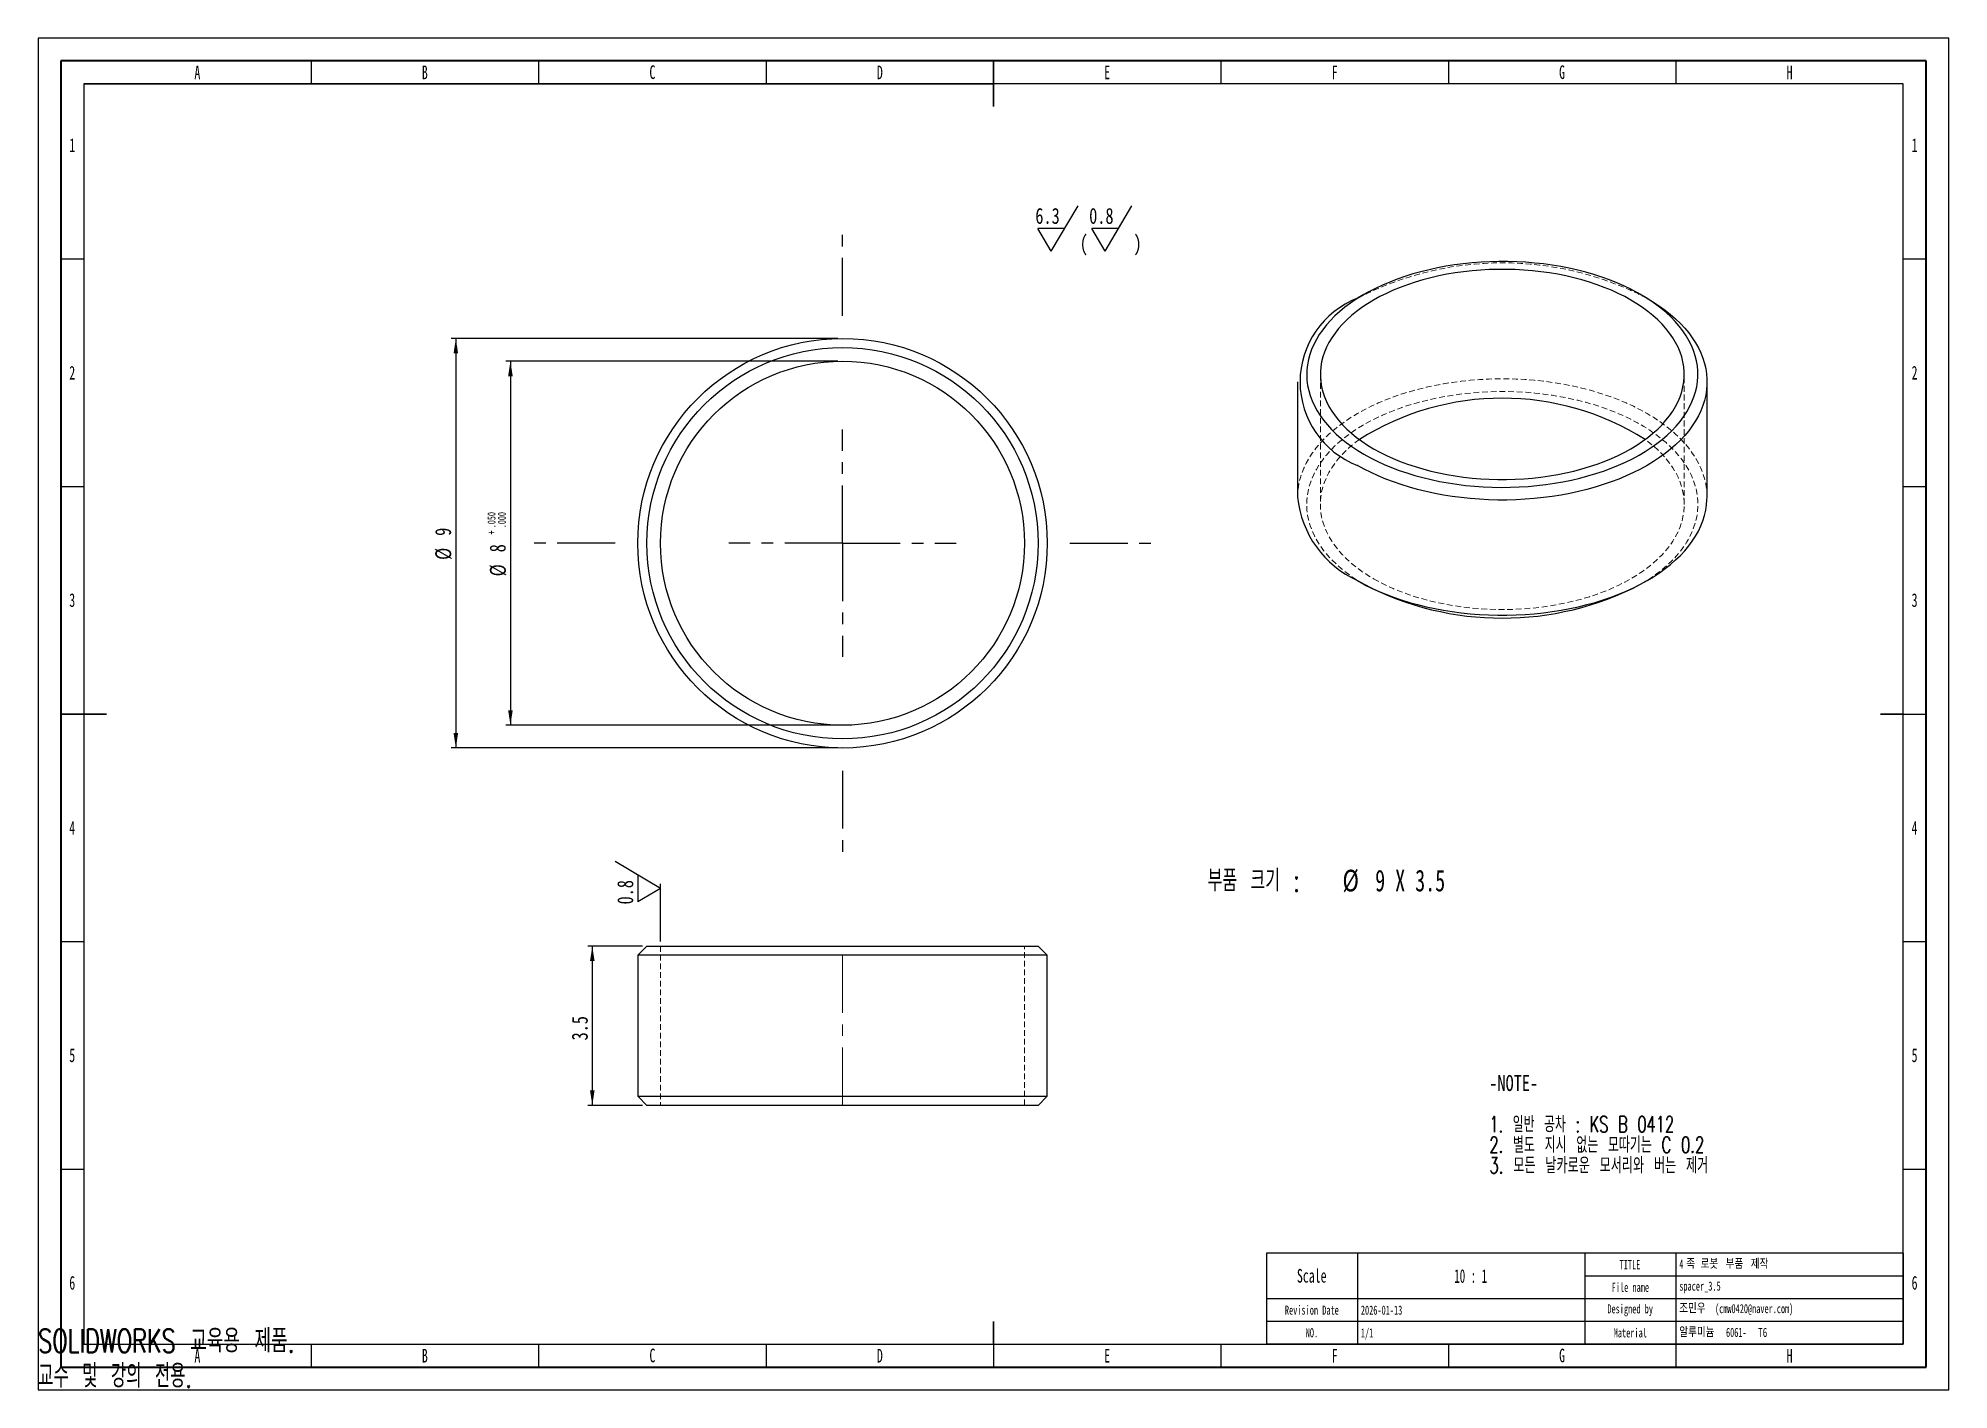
# Model space of a CAD drawing. Header units: millimetres. Extents: x 0 to 420, y 1 to 298.
import ezdxf

# ---------------------------------------------------------------- set-up
doc = ezdxf.new("R2010")
doc.units = ezdxf.units.MM
doc.linetypes.add('CENTERX2', pattern=[20.32, 12.7, -2.54, 2.54, -2.54])
doc.linetypes.add('HIDDEN', pattern=[1.905, 1.27, -0.635])
for name, color, linetype in [('SLD-0', 179, 'Continuous'), ('가는실선', 7, 'Continuous'), ('레이어9', 30, 'Continuous'), ('중심선', 1, 'CENTERX2'), ('치수선', 96, 'Continuous')]:
    doc.layers.add(name, color=color, linetype=linetype)
for name, color, linetype, lineweight in [('도면층1', 4, 'Continuous', 35), ('도면층2', 3, 'Continuous', 25), ('도면층3', 5, 'Continuous', 25)]:
    doc.layers.add(name, color=color, linetype=linetype, lineweight=lineweight)
doc.styles.add('SLDTEXTSTYLE0', font='TXT', dxfattribs={"width": 0.75})
doc.styles.add('SLDTEXTSTYLE1', font='TXT', dxfattribs={"width": 0.678571, "bigfont": 'bigfont'})
doc.styles.add('SLDTEXTSTYLE10', font='TXT', dxfattribs={"width": 0.7, "bigfont": 'bigfont'})
doc.styles.add('SLDTEXTSTYLE11', font='TXT', dxfattribs={"width": 0.645455, "bigfont": 'bigfont'})
doc.styles.add('SLDTEXTSTYLE2', font='TXT', dxfattribs={"width": 0.678571})
doc.styles.add('SLDTEXTSTYLE3', font='TXT', dxfattribs={"width": 0.675, "bigfont": 'bigfont'})
doc.styles.add('SLDTEXTSTYLE4', font='TXT', dxfattribs={"width": 0.681818, "bigfont": 'bigfont'})
doc.styles.add('SLDTEXTSTYLE5', font='TXT', dxfattribs={"width": 0.690476, "bigfont": 'bigfont'})
doc.styles.add('SLDTEXTSTYLE6', font='TXT', dxfattribs={"width": 0.638186})
doc.styles.add('SLDTEXTSTYLE7', font='TXT', dxfattribs={"width": 0.75, "bigfont": 'bigfont'})
doc.styles.add('SLDTEXTSTYLE8', font='TXT', dxfattribs={"width": 0.605})
doc.styles.add('SLDTEXTSTYLE9', font='TXT', dxfattribs={"width": 0.592124})
doc.dimstyles.new('SLDDIMSTYLE0', dxfattribs={"dimtxt": 3.5, "dimasz": 3.302, "dimexe": 0, "dimexo": 0.0625, "dimgap": 0.875, "dimtad": 1, "dimdec": 3, "dimlfac": 0.1, "dimrnd": 1e-09, "dimzin": 12, "dimdsep": 46, "dimtxsty": 'SLDTEXTSTYLE0', "dimsah": 1, "dimcen": 0.09, "dimadec": 0, "dimazin": 3, "dimtfac": 1, "dimtdec": 3, "dimtofl": 0, "dimtmove": 0, "dimatfit": 3, "dimfxl": 1, "dimfrac": 2, "dimtolj": 1, "dimtzin": 12, "dimarcsym": 0})
doc.dimstyles.new('SLDDIMSTYLE1', dxfattribs={"dimtxt": 3.5, "dimasz": 3.302, "dimexe": 0, "dimexo": 0.0625, "dimgap": 0.875, "dimtad": 1, "dimdec": 3, "dimlfac": 0.1, "dimrnd": 1e-09, "dimzin": 12, "dimdsep": 46, "dimtxsty": 'SLDTEXTSTYLE0', "dimsah": 1, "dimcen": 0.09, "dimadec": 0, "dimazin": 3, "dimtol": 1, "dimtp": 0.05, "dimtfac": 1, "dimtdec": 3, "dimtofl": 0, "dimtmove": 0, "dimatfit": 3, "dimfxl": 1, "dimfrac": 2, "dimtolj": 1, "dimtzin": 4, "dimarcsym": 0})

# ---------------------------------------------------------------- blocks, each defined once
blk = doc.blocks.new('SW_NOTE_0')
at = {"layer": '가는실선', "color": 0}
for p, q in [((3.51, -5), (9.41, 5)), ((15.34, -5), (21.24, 5)), ((3.51, -5), (0.56, 0)), ((6.46, 0), (0.56, 0)), ((15.34, -5), (12.39, 0)), ((18.29, 0), (12.39, 0))]:
    blk.add_line(p, q, dxfattribs=at)
at = {"layer": '가는실선', "color": 0, "char_height": 3.5, "attachment_point": 1, "style": 'SLDTEXTSTYLE0'}
for s, insert in [('6.3', (0, 4.51)), ('0.8', (11.83, 4.51)), ('(', (9.76, -1.51)), (')', (21.59, -1.51))]:
    blk.add_mtext(s, dxfattribs=dict(at, insert=insert))
blk = doc.blocks.new('_D')
at = {"layer": '레이어9', "transparency": 16777216}
for p, q in [((132.81, 98.5), (120.81, 98.5)), ((121.81, 98.5), (121.81, 63.5)), ((132.81, 63.5), (120.81, 63.5))]:
    blk.add_line(p, q, dxfattribs=at)
for points in [[(121.81, 98.5), (121.3, 95.2), (122.31, 95.2)], [(121.81, 63.5), (122.31, 66.81), (121.3, 66.81)]]:
    blk.add_solid(points, dxfattribs=at)
at = {"layer": '레이어9', "transparency": 16777216, "insert": (117.29, 77.77), "char_height": 3.5, "attachment_point": 1, "rotation": 90, "style": 'SLDTEXTSTYLE0'}
blk.add_mtext('3.5', dxfattribs=at)
blk = doc.blocks.new('SW_SFSYMBOL_0')
at = {"layer": '가는실선', "color": 0}
for p, q in [((5, 3.52), (-5, 9.41)), ((0, 6.46), (0, 0.57)), ((5, -8.15), (5, 4.52)), ((5, 3.52), (0, 0.57))]:
    blk.add_line(p, q, dxfattribs=at)
at = {"layer": '가는실선', "color": 0, "insert": (-4.51, 0), "char_height": 3.5, "attachment_point": 1, "rotation": 90, "style": 'SLDTEXTSTYLE0'}
blk.add_mtext('0.8', dxfattribs=at)
blk = doc.blocks.new('_D_1')
at = {"layer": '레이어9', "transparency": 16777216}
for p, q in [((175.81, 232.03), (90.81, 232.03)), ((91.81, 232.03), (91.81, 142.03)), ((175.81, 142.03), (90.81, 142.03))]:
    blk.add_line(p, q, dxfattribs=at)
for points in [[(91.81, 232.03), (91.3, 228.72), (92.31, 228.72)], [(91.81, 142.03), (92.31, 145.33), (91.3, 145.33)]]:
    blk.add_solid(points, dxfattribs=at)
at = {"layer": '레이어9', "transparency": 16777216, "char_height": 3.5, "attachment_point": 1, "rotation": 90, "style": 'SLDTEXTSTYLE0'}
for s, insert in [('9', (87.24, 188.65)), ('%%c', (87.29, 183.37))]:
    blk.add_mtext(s, dxfattribs=dict(at, insert=insert))
blk = doc.blocks.new('_D_2')
at = {"layer": '치수선', "transparency": 16777216}
for p, q in [((175.81, 227.03), (102.81, 227.03)), ((103.81, 227.03), (103.81, 147.03)), ((175.81, 147.03), (102.81, 147.03))]:
    blk.add_line(p, q, dxfattribs=at)
for points in [[(103.81, 227.03), (103.3, 223.72), (104.31, 223.72)], [(103.81, 147.03), (104.31, 150.33), (103.3, 150.33)]]:
    blk.add_solid(points, dxfattribs=at)
at = {"layer": '치수선', "transparency": 16777216, "attachment_point": 1, "rotation": 90, "style": 'SLDTEXTSTYLE0'}
for s, insert, char_height in [('.050', (98.77, 190.32), 1.75), ('.000', (101.04, 190.32), 1.75), ('+', (98.77, 188.91), 1.75), ('8', (99.24, 185.03), 3.5), ('%%c', (99.29, 179.75), 3.5)]:
    blk.add_mtext(s, dxfattribs=dict(at, insert=insert, char_height=char_height))
blk = doc.blocks.new('SW_CENTERMARKSYMBOL_0')
at = {"layer": '중심선', "color": 0}
for p, q in [((0, 50), (0, 70)), ((0, 0), (0, 25)), ((-50, 0), (-70, 0)), ((0, 0), (-25, 0)), ((0, 0), (0, -25)), ((0, 0), (25, 0)), ((50, 0), (70, 0)), ((0, -50), (0, -70))]:
    blk.add_line(p, q, dxfattribs=at)

msp = doc.modelspace()

# ---------------------------------------------------------------- linework, layer by layer
at = {"color": 7, "linetype": 'Continuous', "lineweight": 25}
for p, q in [((291.4393, 241.6742), (290.0248, 240.8574)), ((353.6748, 240.8574), (352.2604, 241.6742)), ((276.8498, 222.4912), (276.8498, 197.1785)), ((366.8498, 197.1785), (366.8498, 222.4912)), ((290.0248, 178.8123), (291.4393, 177.9955)), ((352.2604, 177.9955), (353.6748, 178.8123)), ((133.8059, 98.5049), (131.8059, 96.5049)), ((133.8059, 98.5049), (176.8059, 98.5049)), ((176.8059, 98.5049), (219.8059, 98.5049)), ((221.8059, 96.5049), (219.8059, 98.5049)), ((131.8059, 96.5049), (131.8059, 65.5049)), ((176.8059, 96.5049), (131.8059, 96.5049)), ((221.8059, 96.5049), (176.8059, 96.5049)), ((221.8059, 65.5049), (221.8059, 96.5049)), ((131.8059, 65.5049), (133.8059, 63.5049)), ((131.8059, 65.5049), (176.8059, 65.5049)), ((176.8059, 63.5049), (133.8059, 63.5049)), ((176.8059, 65.5049), (221.8059, 65.5049)), ((219.8059, 63.5049), (176.8059, 63.5049)), ((219.8059, 63.5049), (221.8059, 65.5049))]:
    msp.add_line(p, q, dxfattribs=at)
at = {"color": 7, "linetype": 'HIDDEN', "lineweight": 18}
for p, q in [((281.8498, 224.1243), (281.8498, 195.5454)), ((361.8498, 195.5454), (361.8498, 224.1243)), ((136.8059, 98.5049), (136.8059, 63.5049)), ((216.8059, 63.5049), (216.8059, 98.5049))]:
    msp.add_line(p, q, dxfattribs=at)
at = {"color": 7, "linetype": 'Continuous', "lineweight": 25, "flags": 128}
for points in [[(291.4442, 206.5715), (292.8702, 205.7853), (294.3571, 205.0375), (295.9018, 204.33), (297.5011, 203.664), (299.1516, 203.0411), (300.8499, 202.4625), (302.5923, 201.9295), (304.3752, 201.4432), (306.1948, 201.0045), (308.0474, 200.6145), (309.929, 200.2739), (311.8356, 199.9835), (313.7634, 199.7438), (315.7081, 199.5555), (317.6658, 199.4187), (319.6322, 199.334), (321.6033, 199.3013), (323.5749, 199.3209), (325.5429, 199.3927), (327.5032, 199.5164), (329.4515, 199.6919), (331.3839, 199.9188), (333.2962, 200.1966), (335.1844, 200.5247), (337.0446, 200.9024), (338.8729, 201.329), (340.6653, 201.8035), (342.4182, 202.325), (344.1278, 202.8923), (345.7906, 203.5042), (347.403, 204.1595), (348.9617, 204.8568), (350.4633, 205.5947), (351.9048, 206.3714), (353.2831, 207.1856), (354.5953, 208.0353), (355.8386, 208.9189), (357.0104, 209.8344), (358.1083, 210.7801), (359.1299, 211.7537), (360.0732, 212.7534), (360.936, 213.777), (361.7167, 214.8224), (362.4135, 215.8873), (363.025, 216.9696), (363.5499, 218.0668), (363.9871, 219.1769), (364.3357, 220.2973), (364.595, 221.4258), (364.7644, 222.56), (364.8435, 223.6974), (364.8322, 224.8358), (364.7305, 225.9726), (364.5386, 227.1056), (364.2569, 228.2323), (363.8861, 229.3503), (363.4269, 230.4574), (362.8802, 231.5511), (362.2472, 232.6293), (361.5293, 233.6895), (360.7279, 234.7296), (359.8448, 235.7475), (358.8818, 236.7408), (357.8409, 237.7077), (356.7243, 238.646), (355.5343, 239.5537), (354.2736, 240.429), (352.9446, 241.27), (351.5502, 242.0749), (350.0934, 242.8421), (348.5772, 243.57), (347.0048, 244.2569), (345.3795, 244.9015), (343.7046, 245.5024), (341.9839, 246.0584), (340.2208, 246.5682), (338.419, 247.0308), (336.5824, 247.4452), (334.7148, 247.8106), (332.8202, 248.1262), (330.9025, 248.3913), (328.9658, 248.6054), (327.0141, 248.768), (325.0515, 248.8788), (323.0822, 248.9375), (321.1103, 248.944), (319.14, 248.8983), (317.1754, 248.8006), (315.2205, 248.6509), (313.2797, 248.4497), (311.3568, 248.1973), (309.4561, 247.8942), (307.5814, 247.5412), (305.7367, 247.139), (303.9258, 246.6883), (302.1527, 246.1902), (300.421, 245.6457), (298.7344, 245.0559), (297.0964, 244.4221), (295.5104, 243.7456), (293.9798, 243.0278), (292.5079, 242.2703), (291.0976, 241.4747), (289.752, 240.6425), (288.474, 239.7756), (287.2661, 238.8758), (286.1309, 237.945), (285.0709, 236.9851), (284.0882, 235.9982), (283.1849, 234.9863), (282.3629, 233.9515), (281.624, 232.8961), (280.9697, 231.8222), (280.4013, 230.7322), (279.9201, 229.6282), (279.5271, 228.5127), (279.2231, 227.3879), (279.0087, 226.2563), (278.8844, 225.1202), (278.8505, 223.982), (278.907, 222.8441), (279.0539, 221.7089), (279.2907, 220.5788), (279.617, 219.4561), (280.0322, 218.3432), (280.5353, 217.2426), (281.1252, 216.1563), (281.8008, 215.0869), (282.5607, 214.0364), (283.4032, 213.0072), (284.3265, 212.0013), (285.3287, 211.0209), (286.4077, 210.0681), (287.5613, 209.1449), (288.787, 208.2531), (290.0822, 207.3947), (291.4442, 206.5715)], [(293.5656, 207.7961), (294.9434, 207.0377), (296.3822, 206.318), (297.8787, 205.6386), (299.4295, 205.0011), (301.0311, 204.4069), (302.6799, 203.8574), (304.372, 203.3538), (306.1038, 202.8972), (307.8713, 202.4887), (309.6704, 202.1293), (311.4971, 201.8196), (313.3472, 201.5605), (315.2166, 201.3525), (317.1011, 201.1961), (318.9963, 201.0916), (320.8979, 201.0393), (322.8017, 201.0393), (324.7034, 201.0916), (326.5986, 201.1961), (328.483, 201.3525), (330.3524, 201.5605), (332.2026, 201.8196), (334.0293, 202.1293), (335.8284, 202.4887), (337.5958, 202.8972), (339.3276, 203.3538), (341.0198, 203.8574), (342.6685, 204.4069), (344.2701, 205.0011), (345.8209, 205.6386), (347.3174, 206.318), (348.7562, 207.0377), (350.1341, 207.7961), (351.4479, 208.5916), (352.6946, 209.4222), (353.8715, 210.2861), (354.9758, 211.1813), (356.0051, 212.1059), (356.957, 213.0577), (357.8294, 214.0346), (358.6202, 215.0343), (359.3278, 216.0547), (359.9505, 217.0933), (360.4869, 218.1478), (360.9357, 219.2159), (361.296, 220.295), (361.5669, 221.3829), (361.7479, 222.477), (361.8385, 223.5748), (361.8385, 224.6738), (361.7479, 225.7716), (361.5669, 226.8657), (361.296, 227.9536), (360.9357, 229.0328), (360.4869, 230.1008), (359.9505, 231.1554), (359.3278, 232.194), (358.6202, 233.2143), (357.8294, 234.214), (356.957, 235.1909), (356.0051, 236.1427), (354.9758, 237.0673), (353.8715, 237.9625), (352.6946, 238.8264), (351.4479, 239.6571), (350.1341, 240.4525), (348.7562, 241.2109), (347.3174, 241.9306), (345.8209, 242.61), (344.2701, 243.2475), (342.6685, 243.8417), (341.0198, 244.3912), (339.3276, 244.8949), (337.5958, 245.3514), (335.8284, 245.7599), (334.0293, 246.1194), (332.2026, 246.429), (330.3524, 246.6881), (328.483, 246.8961), (326.5986, 247.0525), (324.7034, 247.157), (322.8017, 247.2093), (320.8979, 247.2093), (318.9963, 247.157), (317.1011, 247.0525), (315.2166, 246.8961), (313.3472, 246.6881), (311.4971, 246.429), (309.6704, 246.1194), (307.8713, 245.7599), (306.1038, 245.3514), (304.372, 244.8949), (302.6799, 244.3912), (301.0311, 243.8417), (299.4295, 243.2475), (297.8787, 242.61), (296.3822, 241.9306), (294.9434, 241.2109), (293.5656, 240.4525), (292.2518, 239.6571), (291.005, 238.8264), (289.8282, 237.9625), (288.7239, 237.0673), (287.6946, 236.1427), (286.7427, 235.1909), (285.8703, 234.214), (285.0794, 233.2143), (284.3718, 232.194), (283.7492, 231.1554), (283.2128, 230.1008), (282.7639, 229.0328), (282.4036, 227.9536), (282.1327, 226.8657), (281.9517, 225.7716), (281.8612, 224.6738), (281.8612, 223.5748), (281.9517, 222.477), (282.1327, 221.3829), (282.4036, 220.295), (282.7639, 219.2159), (283.2128, 218.1478), (283.7492, 217.0933), (284.3718, 216.0547), (285.0794, 215.0343), (285.8703, 214.0346), (286.7427, 213.0577), (287.6946, 212.1059), (288.7239, 211.1813), (289.8282, 210.2861), (291.005, 209.4222), (292.2518, 208.5916), (293.5656, 207.7961)], [(353.6748, 240.8574), (355.0652, 240.0178), (356.3938, 239.1399), (357.6529, 238.2284), (358.8399, 237.2853), (359.9524, 236.3123), (360.9882, 235.3116), (361.9451, 234.285), (362.8213, 233.2346), (363.615, 232.1627), (364.3246, 231.0712), (364.9486, 229.9625), (365.4859, 228.8387), (365.9352, 227.7021), (366.2958, 226.5551), (366.5669, 225.3998), (366.7479, 224.2387), (366.8385, 223.0741), (366.8385, 221.9083), (366.7479, 220.7437), (366.5669, 219.5826), (366.2958, 218.4274), (365.9352, 217.2803), (365.4859, 216.1438), (364.9486, 215.02), (364.3246, 213.9113), (363.615, 212.8198), (362.8213, 211.7478), (361.9451, 210.6975), (360.9882, 209.6709), (359.9524, 208.6701), (358.8399, 207.6972), (357.6529, 206.754), (356.3938, 205.8426), (355.0652, 204.9647), (353.6696, 204.122), (352.21, 203.3164), (350.6892, 202.5494), (349.1104, 201.8225), (347.4766, 201.1373), (345.7913, 200.4951), (344.0577, 199.8971), (342.2794, 199.3447), (340.46, 198.8389), (338.603, 198.3807), (336.7124, 197.9711), (334.7918, 197.6108), (332.8451, 197.3007), (330.8763, 197.0413), (328.8894, 196.8331), (326.8882, 196.6766), (324.8769, 196.5721), (322.8595, 196.5198), (320.8401, 196.5198), (318.8227, 196.5721), (316.8114, 196.6766), (314.8103, 196.8331), (312.8233, 197.0413), (310.8545, 197.3007), (308.9079, 197.6108), (306.9873, 197.9711), (305.0966, 198.3807), (303.2397, 198.8389), (301.4203, 199.3447), (299.642, 199.8971), (297.9084, 200.4951), (296.223, 201.1373), (294.5893, 201.8225), (293.0104, 202.5494), (291.4896, 203.3164), (290.03, 204.122)], [(290.03, 178.8093), (291.4896, 178.0036), (293.0104, 177.2366), (294.5893, 176.5098), (296.223, 175.8245), (297.9084, 175.1823), (299.642, 174.5844), (301.4203, 174.0319), (303.2397, 173.5261), (305.0966, 173.0679), (306.9873, 172.6583), (308.9079, 172.2981), (310.8545, 171.9879), (312.8233, 171.7285), (314.8103, 171.5203), (316.8114, 171.3639), (318.8227, 171.2594), (320.8401, 171.2071), (322.8595, 171.2071), (324.8769, 171.2594), (326.8882, 171.3639), (328.8894, 171.5203), (330.8763, 171.7285), (332.8451, 171.9879), (334.7918, 172.2981), (336.7124, 172.6583), (338.603, 173.0679), (340.46, 173.5261), (342.2794, 174.0319), (344.0577, 174.5844), (345.7913, 175.1823), (347.4766, 175.8245), (349.1104, 176.5098), (350.6892, 177.2366), (352.21, 178.0036), (353.6696, 178.8093), (355.0652, 179.6519), (356.3938, 180.5298), (357.6529, 181.4413), (358.8399, 182.3844), (359.9524, 183.3574), (360.9882, 184.3581), (361.9451, 185.3847), (362.8213, 186.4351), (363.615, 187.507), (364.3246, 188.5985), (364.9486, 189.7072), (365.4859, 190.831), (365.9352, 191.9676), (366.2958, 193.1146), (366.5669, 194.2699), (366.7479, 195.431), (366.8385, 196.5956), (366.8498, 197.1785)]]:
    msp.add_lwpolyline(points, dxfattribs=at)
at = {"color": 7, "linetype": 'HIDDEN', "lineweight": 18, "flags": 128}
for points in [[(366.8498, 197.1785), (366.8385, 197.7614), (366.7479, 198.926), (366.5669, 200.0871), (366.2958, 201.2423), (365.9352, 202.3894), (365.4859, 203.5259), (364.9486, 204.6497), (364.3246, 205.7584), (363.615, 206.8499), (362.8213, 207.9219), (361.9451, 208.9722), (360.9882, 209.9988), (359.9524, 210.9996), (358.8399, 211.9725), (357.6529, 212.9156), (356.3938, 213.8271), (355.0652, 214.705), (353.6696, 215.5476), (352.21, 216.3533), (350.6892, 217.1203), (349.1104, 217.8472), (347.4766, 218.5324), (345.7913, 219.1746), (344.0577, 219.7726), (342.2794, 220.325), (340.46, 220.8308), (338.603, 221.289), (336.7124, 221.6986), (334.7918, 222.0589), (332.8451, 222.369), (330.8763, 222.6284), (328.8894, 222.8366), (326.8882, 222.9931), (324.8769, 223.0976), (322.8595, 223.1499), (320.8401, 223.1499), (318.8227, 223.0976), (316.8114, 222.9931), (314.8103, 222.8366), (312.8233, 222.6284), (310.8545, 222.369), (308.9079, 222.0589), (306.9873, 221.6986), (305.0966, 221.289), (303.2397, 220.8308), (301.4203, 220.325), (299.642, 219.7726), (297.9084, 219.1746), (296.223, 218.5324), (294.5893, 217.8472), (293.0104, 217.1203), (291.4896, 216.3533), (290.03, 215.5476), (288.6345, 214.705), (287.3058, 213.8271), (286.0467, 212.9156), (284.8597, 211.9725), (283.7472, 210.9996), (282.7115, 209.9988), (281.7545, 208.9722), (280.8783, 207.9219), (280.0846, 206.8499), (279.3751, 205.7584), (278.751, 204.6497), (278.2138, 203.5259), (277.7644, 202.3894), (277.4038, 201.2423), (277.1328, 200.0871), (276.9518, 198.926), (276.8612, 197.7614), (276.8498, 197.1785)], [(291.4442, 177.9926), (290.0822, 178.8158), (288.787, 179.6742), (287.5613, 180.5659), (286.4077, 181.4892), (285.3287, 182.442), (284.3265, 183.4224), (283.4032, 184.4282), (282.5607, 185.4575), (281.8008, 186.5079), (281.1252, 187.5774), (280.5353, 188.6636), (280.0322, 189.7643), (279.617, 190.8772), (279.2907, 191.9998), (279.0539, 193.13), (278.907, 194.2652), (278.8505, 195.4031), (278.8844, 196.5413), (279.0087, 197.6774), (279.2231, 198.809), (279.5271, 199.9338), (279.9201, 201.0493), (280.4013, 202.1532), (280.9697, 203.2433), (281.624, 204.3172), (282.3629, 205.3726), (283.1849, 206.4073), (284.0882, 207.4192), (285.0709, 208.4062), (286.1309, 209.3661), (287.2661, 210.2969), (288.474, 211.1967), (289.752, 212.0636), (291.0976, 212.8958), (292.5079, 213.6914), (293.9798, 214.4489), (295.5104, 215.1667), (297.0964, 215.8432), (298.7344, 216.477), (300.421, 217.0667), (302.1527, 217.6113), (303.9258, 218.1094), (305.7367, 218.56), (307.5814, 218.9623), (309.4561, 219.3153), (311.3568, 219.6183), (313.2797, 219.8707), (315.2205, 220.072), (317.1754, 220.2216), (319.14, 220.3194), (321.1103, 220.3651), (323.0822, 220.3586), (325.0515, 220.2998), (327.0141, 220.1891), (328.9658, 220.0265), (330.9025, 219.8124), (332.8202, 219.5473), (334.7148, 219.2317), (336.5824, 218.8663), (338.419, 218.4519), (340.2208, 217.9892), (341.9839, 217.4794), (343.7046, 216.9235), (345.3795, 216.3226), (347.0048, 215.678), (348.5772, 214.991), (350.0934, 214.2632), (351.5502, 213.496), (352.9446, 212.6911), (354.2736, 211.8501), (355.5343, 210.9748), (356.7243, 210.067), (357.8409, 209.1287), (358.8818, 208.1619), (359.8448, 207.1685), (360.7279, 206.1507), (361.5293, 205.1106), (362.2472, 204.0503), (362.8802, 202.9722), (363.4269, 201.8785), (363.8861, 200.7714), (364.2569, 199.6533), (364.5386, 198.5266), (364.7305, 197.3937), (364.8322, 196.2568), (364.8435, 195.1185), (364.7644, 193.981), (364.595, 192.8469), (364.3357, 191.7184), (363.9871, 190.5979), (363.5499, 189.4879), (363.025, 188.3906), (362.4135, 187.3084), (361.7167, 186.2435), (360.936, 185.1981), (360.0732, 184.1745), (359.1299, 183.1748), (358.1083, 182.2011), (357.0104, 181.2555), (355.8386, 180.34), (354.5953, 179.4564), (353.2831, 178.6066), (352.2604, 177.9955)], [(290.4285, 209.8348), (289.8282, 209.3836), (288.7239, 208.4883), (287.6946, 207.5638), (286.7427, 206.612), (285.8703, 205.6351), (285.0794, 204.6354), (284.3718, 203.615), (283.7492, 202.5764), (283.2128, 201.5219), (282.7639, 200.4538), (282.4036, 199.3746), (282.1327, 198.2868), (281.9517, 197.1927), (281.8612, 196.0949), (281.8612, 194.9959), (281.9517, 193.8981), (282.1327, 192.804), (282.4036, 191.7161), (282.7639, 190.6369), (283.2128, 189.5689), (283.7492, 188.5143), (284.3718, 187.4757), (285.0794, 186.4554), (285.8703, 185.4557), (286.7427, 184.4788), (287.6946, 183.527), (288.7239, 182.6024), (289.8282, 181.7072), (291.005, 180.8432), (292.2518, 180.0126), (293.5656, 179.2172)], [(293.5656, 179.2172), (294.9434, 178.4588), (296.3822, 177.7391), (297.8787, 177.0597), (299.4295, 176.4222), (301.0311, 175.828), (302.6799, 175.2785), (304.372, 174.7748), (306.1038, 174.3183), (307.8713, 173.9098), (309.6704, 173.5503), (311.4971, 173.2407), (313.3472, 172.9816), (315.2166, 172.7736), (317.1011, 172.6172), (318.9963, 172.5127), (320.8979, 172.4604), (322.8017, 172.4604), (324.7034, 172.5127), (326.5986, 172.6172), (328.483, 172.7736), (330.3524, 172.9816), (332.2026, 173.2407), (334.0293, 173.5503), (335.8284, 173.9098), (337.5958, 174.3183), (339.3276, 174.7748), (341.0198, 175.2785), (342.6685, 175.828), (344.2701, 176.4222), (345.8209, 177.0597), (347.3174, 177.7391), (348.7562, 178.4588), (350.1341, 179.2172), (351.4479, 180.0126), (352.6946, 180.8432), (353.8715, 181.7072), (354.9758, 182.6024), (356.0051, 183.527), (356.957, 184.4788), (357.8294, 185.4557), (358.6202, 186.4554), (359.3278, 187.4757), (359.9505, 188.5143), (360.4869, 189.5689), (360.9357, 190.6369), (361.296, 191.7161), (361.5669, 192.804), (361.7479, 193.8981), (361.8385, 194.9959), (361.8385, 196.0949), (361.7479, 197.1927), (361.5669, 198.2868), (361.296, 199.3746), (360.9357, 200.4538), (360.4869, 201.5219), (359.9505, 202.5764), (359.3278, 203.615), (358.6202, 204.6354), (357.8294, 205.6351), (356.957, 206.612), (356.0051, 207.5638), (354.9758, 208.4883), (353.8715, 209.3836), (353.2712, 209.8348)]]:
    msp.add_lwpolyline(points, dxfattribs=at)
at = {"color": 7, "linetype": 'Continuous', "lineweight": 25}
for radius in [45, 43, 40]:
    msp.add_circle((176.8059, 187.026), radius, dxfattribs=at)
at = {"color": 7, "linetype": 'HIDDEN', "lineweight": 18}
msp.add_arc((321.8498, 179.6858), 68.9551, 62.513988, 117.486012, dxfattribs=at)
at = {"color": 7, "linetype": 'Continuous', "lineweight": 25}
for centre, radius, start, end in [((297.0479, 222.4907), 19.6637, 110.925953, 249.090176), ((321.8498, 159.8702), 59.0235, 57.835394, 122.164606), ((299.3011, 199.3746), 22.5585, 185.586685, 245.733456), ((321.8495, 236.5432), 65.9747, 242.557153, 297.448221)]:
    msp.add_arc(centre, radius, start, end, dxfattribs=at)
at = {"layer": 'SLD-0', "color": 7}
for p, q in [((420, 298), (0, 298)), ((0, 298), (0, 1)), ((420, 1), (420, 298)), ((0, 1), (420, 1))]:
    msp.add_line(p, q, dxfattribs=at)
at = {"layer": '도면층1', "color": 7}
for p, q in [((415, 293), (5, 293)), ((5, 293), (5, 6)), ((415, 6), (415, 293)), ((5, 6), (415, 6))]:
    msp.add_line(p, q, dxfattribs=at)
at = {"layer": '도면층2', "color": 7}
for p, q in [((60, 293), (60, 288)), ((110, 293), (110, 288)), ((160, 293), (160, 288)), ((210, 283), (210, 293)), ((210, 293), (210, 288)), ((260, 293), (260, 288)), ((310, 293), (310, 288)), ((360, 293), (360, 288)), ((410, 288), (10, 288)), ((10, 288), (10, 11)), ((10, 288), (210, 288)), ((10, 288), (10, 149.5)), ((210, 288), (210, 283)), ((410, 11), (410, 288)), ((5, 249.5), (10, 249.5)), ((410, 249.5), (415, 249.5)), ((5, 199.5), (10, 199.5)), ((410, 199.5), (415, 199.5)), ((15, 149.5), (5, 149.5)), ((5, 149.5), (10, 149.5)), ((10, 149.5), (15, 149.5)), ((410, 149.5), (405, 149.5)), ((405, 149.5), (415, 149.5)), ((410, 11), (410, 149.5)), ((410, 149.5), (415, 149.5)), ((5, 99.5), (10, 99.5)), ((410, 99.5), (415, 99.5)), ((5, 49.5), (10, 49.5)), ((410, 49.5), (415, 49.5)), ((210, 11), (210, 16)), ((210, 16), (210, 6)), ((10, 11), (410, 11)), ((60, 11), (60, 6)), ((110, 11), (110, 6)), ((160, 11), (160, 6)), ((210, 11), (210, 6)), ((260, 11), (260, 6)), ((310, 11), (310, 6)), ((360, 11), (360, 6))]:
    msp.add_line(p, q, dxfattribs=at)
at = {"layer": '도면층3', "color": 7}
for p, q in [((410, 31), (270, 31)), ((270, 31), (270, 11)), ((290, 31), (290, 11)), ((340, 31), (340, 11)), ((360, 31), (360, 11)), ((410, 31), (410, 11)), ((410, 26), (340, 26)), ((410, 21), (270, 21)), ((410, 16), (270, 16)), ((410, 11), (270, 11))]:
    msp.add_line(p, q, dxfattribs=at)
at = {"layer": '중심선', "linetype": 'CENTERX2', "lineweight": 18}
msp.add_line((176.8059, 63.5049), (176.8059, 98.5049), dxfattribs=at)

# ---------------------------------------------------------------- block references
at = {"layer": '가는실선'}
for name, p in [('SW_NOTE_0', (219.1991, 256.204)), ('SW_SFSYMBOL_0', (131.8061, 107.6555))]:
    msp.add_blockref(name, p, dxfattribs=at)
at = {"layer": '중심선'}
msp.add_blockref('SW_CENTERMARKSYMBOL_0', (176.8059, 187.026), dxfattribs=at)

# ---------------------------------------------------------------- texts
at = {"color": 7, "linetype": 'Continuous', "char_height": 5.1381, "attachment_point": 1}
for s, insert, style in [('SOLIDWORKS 교육용 제품.', (0, 14.3305), 'SLDTEXTSTYLE10'), ('교수 및 강의 전용.', (0, 6.6234), 'SLDTEXTSTYLE11')]:
    msp.add_mtext(s, dxfattribs=dict(at, insert=insert, style=style))
at = {"layer": 'SLD-0', "color": 7}
for s, insert, char_height, attachment_point, style in [('TITLE', (349.9137, 29.4948), 2, 2, 'SLDTEXTSTYLE6'), ('4', (360.75, 29.6128), 2, 1, 'SLDTEXTSTYLE8'), ('족', (362.2917, 29.61), 2, 1, 'SLDTEXTSTYLE7'), ('로봇', (365.4333, 29.61), 2, 1, 'SLDTEXTSTYLE7'), ('부품', (370.9528, 29.61), 2, 1, 'SLDTEXTSTYLE7'), ('제작', (376.4722, 29.61), 2, 1, 'SLDTEXTSTYLE7'), ('Scale', (279.9563, 27.5432), 3, 2, 'SLDTEXTSTYLE6'), ('File name', (350.0024, 24.5108), 2, 2, 'SLDTEXTSTYLE6'), ('spacer_3.5', (360.75, 24.7888), 2, 1, 'SLDTEXTSTYLE6'), ('Revision Date', (279.9825, 19.5108), 2, 2, 'SLDTEXTSTYLE6'), ('Designed by', (349.9589, 19.7878), 2, 2, 'SLDTEXTSTYLE6'), ('조민우', (360.75, 19.832), 2, 1, 'SLDTEXTSTYLE7'), ('(cmw0420@naver.com)', (368.6222, 19.8348), 2, 1, 'SLDTEXTSTYLE8'), ('NO.', (279.9962, 14.5288), 2, 2, 'SLDTEXTSTYLE6'), ('Material', (349.991, 14.5108), 2, 2, 'SLDTEXTSTYLE6'), ('알루미늄', (360.7639, 14.607), 2, 1, 'SLDTEXTSTYLE7'), ('6061-', (371.025, 14.6098), 2, 1, 'SLDTEXTSTYLE8'), ('T6', (378.0639, 14.607), 2, 1, 'SLDTEXTSTYLE0')]:
    msp.add_mtext(s, dxfattribs=dict(at, insert=insert, char_height=char_height, attachment_point=attachment_point, style=style))
at = {"layer": '가는실선', "attachment_point": 1}
for s, insert, char_height, style in [('부품 크기 :', (257.0465, 115.2816), 4.7625, 'SLDTEXTSTYLE1'), ('%%c', (286.7151, 115.2816), 4.7625, 'SLDTEXTSTYLE0'), ('9 X 3.5', (293.9038, 115.2816), 4.7625, 'SLDTEXTSTYLE2'), ('-NOTE-', (319.0036, 70.1493), 3.5, 'SLDTEXTSTYLE0'), ('1. 일반 공차 : KS B 0412', (319.0036, 61.0979), 3.5, 'SLDTEXTSTYLE3'), ('2. 별도 지시 없는 모따기는 C 0.2', (319.0036, 56.5722), 3.5, 'SLDTEXTSTYLE4'), ('3. 모든 날카로운 모서리와 버는 제거', (319.0036, 52.0465), 3.5, 'SLDTEXTSTYLE5')]:
    msp.add_mtext(s, dxfattribs=dict(at, insert=insert, char_height=char_height, style=style))
at = {"layer": '도면층2', "color": 7}
for s, insert, char_height, attachment_point, style in [('A', (34.986, 291.9922), 3, 2, 'SLDTEXTSTYLE6'), ('B', (84.986, 291.9922), 3, 2, 'SLDTEXTSTYLE6'), ('C', (135.0135, 292.0432), 3, 2, 'SLDTEXTSTYLE6'), ('D', (185.0135, 291.9922), 3, 2, 'SLDTEXTSTYLE6'), ('E', (234.986, 291.9922), 3, 2, 'SLDTEXTSTYLE6'), ('F', (285.008, 291.9922), 3, 2, 'SLDTEXTSTYLE6'), ('G', (334.9916, 292.0432), 3, 2, 'SLDTEXTSTYLE6'), ('H', (385.0135, 291.9922), 3, 2, 'SLDTEXTSTYLE6'), ('1', (7.4784, 275.9982), 3, 2, 'SLDTEXTSTYLE6'), ('1', (412.4784, 275.9982), 3, 2, 'SLDTEXTSTYLE6'), ('2', (7.4784, 225.9982), 3, 2, 'SLDTEXTSTYLE6'), ('2', (412.4784, 225.9982), 3, 2, 'SLDTEXTSTYLE6'), ('3', (7.4784, 176.0237), 3, 2, 'SLDTEXTSTYLE6'), ('3', (412.4784, 176.0237), 3, 2, 'SLDTEXTSTYLE6'), ('4', (7.4784, 125.9922), 3, 2, 'SLDTEXTSTYLE6'), ('4', (412.4784, 125.9922), 3, 2, 'SLDTEXTSTYLE6'), ('5', (7.4784, 76.0177), 3, 2, 'SLDTEXTSTYLE6'), ('5', (412.4784, 76.0177), 3, 2, 'SLDTEXTSTYLE6'), ('6', (7.4784, 26.0237), 3, 2, 'SLDTEXTSTYLE6'), ('10 : 1', (314.9027, 27.4982), 3, 2, 'SLDTEXTSTYLE9'), ('6', (412.4784, 26.0237), 3, 2, 'SLDTEXTSTYLE6'), ('2026-01-13', (290.75, 19.4988), 2, 1, 'SLDTEXTSTYLE6'), ('1/1', (290.75, 14.4988), 2, 1, 'SLDTEXTSTYLE6'), ('A', (34.986, 9.9922), 3, 2, 'SLDTEXTSTYLE6'), ('B', (84.986, 9.9922), 3, 2, 'SLDTEXTSTYLE6'), ('C', (135.0135, 10.0432), 3, 2, 'SLDTEXTSTYLE6'), ('D', (185.0135, 9.9922), 3, 2, 'SLDTEXTSTYLE6'), ('E', (234.986, 9.9922), 3, 2, 'SLDTEXTSTYLE6'), ('F', (285.008, 9.9922), 3, 2, 'SLDTEXTSTYLE6'), ('G', (334.9916, 10.0432), 3, 2, 'SLDTEXTSTYLE6'), ('H', (385.0135, 9.9922), 3, 2, 'SLDTEXTSTYLE6')]:
    msp.add_mtext(s, dxfattribs=dict(at, insert=insert, char_height=char_height, attachment_point=attachment_point, style=style))

# ---------------------------------------------------------------- dimensions: what is measured, and where the dimension line sits
at = {"layer": '레이어9'}
dim = msp.add_linear_dim(base=(91.8059, 142.026), p1=(176.8059, 232.026), p2=(176.8059, 142.026), angle=90, text='%%c<>', dimstyle='SLDDIMSTYLE0', dxfattribs=at)
dim.commit()
dim.dimension.update_dxf_attribs({"geometry": '_D_1', "text_midpoint": (91.8059, 187.3016), "dimtype": 160})
dim = msp.add_linear_dim(base=(121.8059, 63.5049), p1=(133.8059, 98.5049), p2=(133.8059, 63.5049), angle=90, dimstyle='SLDDIMSTYLE0', dxfattribs=at)
dim.commit()
dim.dimension.update_dxf_attribs({"geometry": '_D', "text_midpoint": (121.8059, 81.0049), "dimtype": 160})
at = {"layer": '치수선'}
dim = msp.add_linear_dim(base=(103.8059, 147.026), p1=(176.8059, 227.026), p2=(176.8059, 147.026), angle=90, text='%%c<>', dimstyle='SLDDIMSTYLE1', dxfattribs=at)
dim.commit()
dim.dimension.update_dxf_attribs({"geometry": '_D_2', "text_midpoint": (103.8059, 187.3016), "dimtype": 160})

doc.saveas('drawing.dxf')
